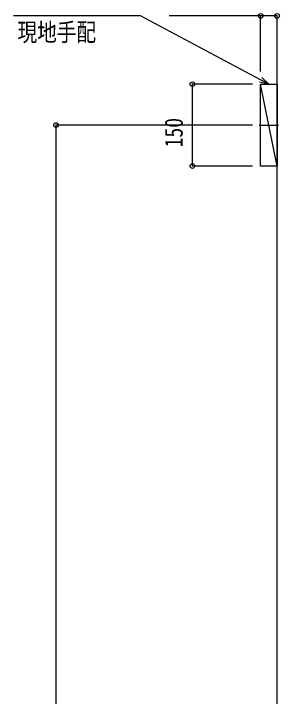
# Model space of a CAD drawing. Units: millimetres, scale not verified. Extents: x -4205 to 4205, y -2970 to 2970.
# Drawn here: x -2735 to -2248, y 281 to 1532 of the extents above; entities that cross this region are included whole.
import ezdxf
from ezdxf.enums import TextEntityAlignment as Align

# ---------------------------------------------------------------- set-up
doc = ezdxf.new("R2010")
doc.units = ezdxf.units.MM
doc.header["$LTSCALE"] = 20
for name, color, linetype in [('0-3_YKK_12', 2, 'Continuous'), ('0-5_YKK_D', 6, 'Continuous'), ('0-7_YSS_K', 3, 'Continuous')]:
    doc.layers.add(name, color=color, linetype=linetype)
doc.styles.add('ＭＳ ゴシック', font='')
doc.styles.get('ＭＳ ゴシック').set_extended_font_data('MS Gothic')

msp = doc.modelspace()

# ---------------------------------------------------------------- linework, layer by layer
at = {"layer": '0-3_YKK_12'}
msp.add_line((-2284.77, 1328), (-2249.19, 1328), dxfattribs=at)
at = {"layer": '0-5_YKK_D'}
for p, q in [((-2281.98, 1426.19), (-2281.98, 1529)), ((-2251.98, 1426.19), (-2251.98, 1529)), ((-2296.92, 1403), (-2407.98, 1403)), ((-2406.98, 1253), (-2406.98, 1403)), ((-2296.92, 1328), (-2657.98, 1328)), ((-2656.98, -857), (-2656.98, 1328)), ((-2296.92, 1253), (-2407.98, 1253))]:
    msp.add_line(p, q, dxfattribs=at)
for points in [[(-2266.98, 1403), (-2282, 1410.97), (-2502.44, 1528), (-2734.68, 1528)], [(-2251.98, 1528), (-2281.98, 1528), (-2449.38, 1528)], [(-2279.86, 1414.99), (-2266.98, 1403), (-2284.13, 1406.95)]]:
    msp.add_lwpolyline(points, dxfattribs=at)
for centre in [(-2281.98, 1528), (-2251.98, 1528), (-2406.98, 1403), (-2656.98, 1328), (-2406.98, 1253)]:
    msp.add_circle(centre, 4.25, dxfattribs=at)
at = {"layer": '0-7_YSS_K'}
for p, q in [((-2251.98, -857), (-2251.98, 1486.81)), ((-2251.98, 1253), (-2281.98, 1403))]:
    msp.add_line(p, q, dxfattribs=at)
msp.add_lwpolyline([(-2251.98, 1253), (-2281.98, 1253), (-2281.98, 1403), (-2251.98, 1403)], close=True, dxfattribs=at)

# ---------------------------------------------------------------- texts
at = {"layer": '0-5_YKK_D', "style": 'ＭＳ ゴシック', "width": 0.8}
msp.add_text('現地手配', height=32.99, dxfattribs=at).set_placement((-2727.61, 1471.94), align=Align.BOTTOM_LEFT)
msp.add_text('150', height=32.99, rotation=90, dxfattribs=at).set_placement((-2414.98, 1287.2), align=Align.BOTTOM_LEFT)

doc.saveas('drawing.dxf')
